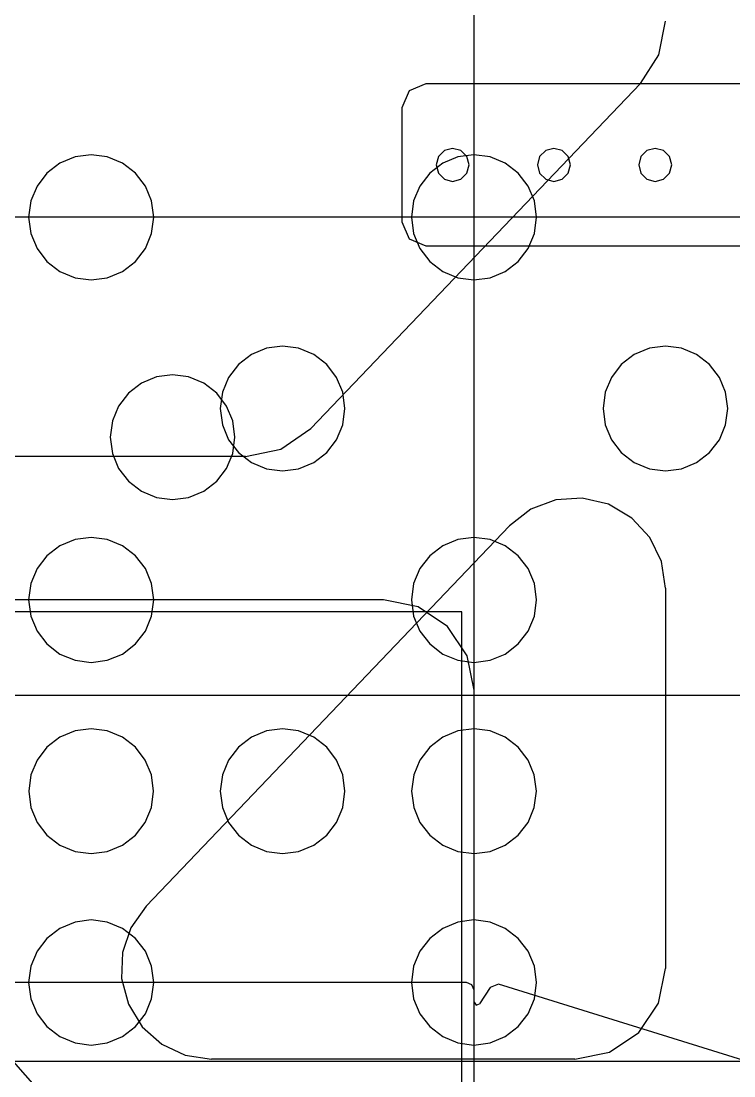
# Model space of a CAD drawing. Extents: x -257 to 298, y -311 to 343.
# Drawn here: x 11.07 to 36.29, y 34.93 to 72.28 of the extents above; entities that cross this region are included whole.
import ezdxf

# ---------------------------------------------------------------- set-up
doc = ezdxf.new("R2010")
doc.units = 0

msp = doc.modelspace()

# ---------------------------------------------------------------- linework, layer by layer
for p, q in [((50.9865, 65.3291), (-44.2132, 65.3291)), ((50.9865, 65.3291), (-44.2132, 65.3291)), ((19.753138, 60.689946), (19.216, 60.468084)), ((19.753138, 60.689946), (19.216, 60.468084)), ((20.32, 60.7639), (19.753138, 60.689946)), ((20.32, 60.7639), (19.753138, 60.689946)), ((20.886862, 60.689946), (20.32, 60.7639)), ((20.886862, 60.689946), (20.32, 60.7639)), ((21.424, 60.468084), (20.886862, 60.689946)), ((21.424, 60.468084), (20.886862, 60.689946)), ((33.299738, 60.689946), (32.7626, 60.468084)), ((33.299738, 60.689946), (32.7626, 60.468084)), ((33.8666, 60.7639), (33.299738, 60.689946)), ((33.8666, 60.7639), (33.299738, 60.689946)), ((34.433462, 60.689946), (33.8666, 60.7639)), ((34.433462, 60.689946), (33.8666, 60.7639)), ((34.9706, 60.468084), (34.433462, 60.689946)), ((34.9706, 60.468084), (34.433462, 60.689946)), ((19.216, 60.468084), (18.755293, 60.11384)), ((19.216, 60.468084), (18.755293, 60.11384)), ((21.884707, 60.11384), (21.424, 60.468084)), ((21.884707, 60.11384), (21.424, 60.468084)), ((32.7626, 60.468084), (32.301893, 60.11384)), ((32.7626, 60.468084), (32.301893, 60.11384)), ((35.431307, 60.11384), (34.9706, 60.468084)), ((35.431307, 60.11384), (34.9706, 60.468084)), ((18.755293, 60.11384), (18.407816, 59.6599)), ((18.755293, 60.11384), (18.407816, 59.6599)), ((22.232184, 59.6599), (21.884707, 60.11384)), ((22.232184, 59.6599), (21.884707, 60.11384)), ((32.301893, 60.11384), (31.954416, 59.6599)), ((32.301893, 60.11384), (31.954416, 59.6599)), ((35.778784, 59.6599), (35.431307, 60.11384)), ((35.778784, 59.6599), (35.431307, 60.11384)), ((18.407816, 59.6599), (18.188431, 59.132006)), ((18.407816, 59.6599), (18.188431, 59.132006)), ((22.451569, 59.132006), (22.232184, 59.6599)), ((22.451569, 59.132006), (22.232184, 59.6599)), ((31.954416, 59.6599), (31.735031, 59.132006)), ((31.954416, 59.6599), (31.735031, 59.132006)), ((35.998169, 59.132006), (35.778784, 59.6599)), ((35.998169, 59.132006), (35.778784, 59.6599)), ((18.188431, 59.132006), (18.112, 58.5559)), ((18.188431, 59.132006), (18.112, 58.5559)), ((22.528, 58.5559), (22.451569, 59.132006)), ((22.528, 58.5559), (22.451569, 59.132006)), ((31.735031, 59.132006), (31.6586, 58.5559)), ((31.735031, 59.132006), (31.6586, 58.5559)), ((36.0746, 58.5559), (35.998169, 59.132006)), ((36.0746, 58.5559), (35.998169, 59.132006)), ((18.112, 58.5559), (18.188431, 57.979794)), ((18.112, 58.5559), (18.188431, 57.979794)), ((22.451569, 57.979794), (22.528, 58.5559)), ((22.451569, 57.979794), (22.528, 58.5559)), ((22.528, 58.5559), (22.528, 58.5559)), ((22.528, 58.5559), (22.528, 58.5559)), ((31.6586, 58.5559), (31.735031, 57.979794)), ((31.6586, 58.5559), (31.735031, 57.979794)), ((35.998169, 57.979794), (36.0746, 58.5559)), ((35.998169, 57.979794), (36.0746, 58.5559)), ((36.0746, 58.5559), (36.0746, 58.5559)), ((36.0746, 58.5559), (36.0746, 58.5559)), ((18.188431, 57.979794), (18.407816, 57.4519)), ((18.188431, 57.979794), (18.407816, 57.4519)), ((22.232184, 57.4519), (22.451569, 57.979794)), ((22.232184, 57.4519), (22.451569, 57.979794)), ((31.735031, 57.979794), (31.954416, 57.4519)), ((31.735031, 57.979794), (31.954416, 57.4519)), ((35.778784, 57.4519), (35.998169, 57.979794)), ((35.778784, 57.4519), (35.998169, 57.979794)), ((18.407816, 57.4519), (18.755293, 56.99796)), ((18.407816, 57.4519), (18.755293, 56.99796)), ((21.884707, 56.99796), (22.232184, 57.4519)), ((21.884707, 56.99796), (22.232184, 57.4519)), ((31.954416, 57.4519), (32.301893, 56.99796)), ((31.954416, 57.4519), (32.301893, 56.99796)), ((35.431307, 56.99796), (35.778784, 57.4519)), ((35.431307, 56.99796), (35.778784, 57.4519)), ((18.755293, 56.99796), (19.216, 56.643716)), ((18.755293, 56.99796), (19.216, 56.643716)), ((21.424, 56.643716), (21.884707, 56.99796)), ((21.424, 56.643716), (21.884707, 56.99796)), ((32.301893, 56.99796), (32.7626, 56.643716)), ((32.301893, 56.99796), (32.7626, 56.643716)), ((34.9706, 56.643716), (35.431307, 56.99796)), ((34.9706, 56.643716), (35.431307, 56.99796)), ((19.216, 56.643716), (19.753138, 56.421854)), ((19.216, 56.643716), (19.753138, 56.421854)), ((19.753138, 56.421854), (20.32, 56.3479)), ((19.753138, 56.421854), (20.32, 56.3479)), ((20.32, 56.3479), (20.886862, 56.421854)), ((20.32, 56.3479), (20.886862, 56.421854)), ((20.886862, 56.421854), (21.424, 56.643716)), ((20.886862, 56.421854), (21.424, 56.643716)), ((32.7626, 56.643716), (33.299738, 56.421854)), ((32.7626, 56.643716), (33.299738, 56.421854)), ((33.299738, 56.421854), (33.8666, 56.3479)), ((33.299738, 56.421854), (33.8666, 56.3479)), ((33.8666, 56.3479), (34.433462, 56.421854)), ((33.8666, 56.3479), (34.433462, 56.421854)), ((34.433462, 56.421854), (34.9706, 56.643716)), ((34.433462, 56.421854), (34.9706, 56.643716)), ((26.6666, 51.3563), (-5.33332, 51.3563)), ((26.6666, 51.3563), (-5.33332, 51.3563)), ((26.6666, -1.978), (26.6666, 51.3563)), ((26.6666, -1.978), (26.6666, 51.3563)), ((12.979838, 47.143246), (12.4427, 46.921384)), ((12.979838, 47.143246), (12.4427, 46.921384)), ((13.5467, 47.2172), (12.979838, 47.143246)), ((13.5467, 47.2172), (12.979838, 47.143246)), ((14.113562, 47.143246), (13.5467, 47.2172)), ((14.113562, 47.143246), (13.5467, 47.2172)), ((14.6507, 46.921384), (14.113562, 47.143246)), ((14.6507, 46.921384), (14.113562, 47.143246)), ((26.526438, 47.143246), (25.9893, 46.921384)), ((26.526438, 47.143246), (25.9893, 46.921384)), ((27.0933, 47.2172), (26.526438, 47.143246)), ((27.0933, 47.2172), (26.526438, 47.143246)), ((27.660162, 47.143246), (27.0933, 47.2172)), ((27.660162, 47.143246), (27.0933, 47.2172)), ((28.1973, 46.921384), (27.660162, 47.143246)), ((28.1973, 46.921384), (27.660162, 47.143246)), ((12.4427, 46.921384), (11.981993, 46.56714)), ((12.4427, 46.921384), (11.981993, 46.56714)), ((15.111407, 46.56714), (14.6507, 46.921384)), ((15.111407, 46.56714), (14.6507, 46.921384)), ((25.9893, 46.921384), (25.528593, 46.56714)), ((25.9893, 46.921384), (25.528593, 46.56714)), ((28.658007, 46.56714), (28.1973, 46.921384)), ((28.658007, 46.56714), (28.1973, 46.921384)), ((11.981993, 46.56714), (11.634516, 46.1132)), ((11.981993, 46.56714), (11.634516, 46.1132)), ((15.458884, 46.1132), (15.111407, 46.56714)), ((15.458884, 46.1132), (15.111407, 46.56714)), ((25.528593, 46.56714), (25.181116, 46.1132)), ((25.528593, 46.56714), (25.181116, 46.1132)), ((29.005484, 46.1132), (28.658007, 46.56714)), ((29.005484, 46.1132), (28.658007, 46.56714)), ((11.634516, 46.1132), (11.415131, 45.585306)), ((11.634516, 46.1132), (11.415131, 45.585306)), ((15.678269, 45.585306), (15.458884, 46.1132)), ((15.678269, 45.585306), (15.458884, 46.1132)), ((25.181116, 46.1132), (24.961731, 45.585306)), ((25.181116, 46.1132), (24.961731, 45.585306)), ((29.224869, 45.585306), (29.005484, 46.1132)), ((29.224869, 45.585306), (29.005484, 46.1132)), ((11.415131, 45.585306), (11.3387, 45.0092)), ((11.415131, 45.585306), (11.3387, 45.0092)), ((15.7547, 45.0092), (15.678269, 45.585306)), ((15.7547, 45.0092), (15.678269, 45.585306)), ((24.961731, 45.585306), (24.8853, 45.0092)), ((24.961731, 45.585306), (24.8853, 45.0092)), ((29.3013, 45.0092), (29.224869, 45.585306)), ((29.3013, 45.0092), (29.224869, 45.585306)), ((11.3387, 45.0092), (11.415131, 44.433094)), ((11.3387, 45.0092), (11.415131, 44.433094)), ((15.678269, 44.433094), (15.7547, 45.0092)), ((15.678269, 44.433094), (15.7547, 45.0092)), ((15.7547, 45.0092), (15.7547, 45.0092)), ((15.7547, 45.0092), (15.7547, 45.0092)), ((24.8853, 45.0092), (24.961731, 44.433094)), ((24.8853, 45.0092), (24.961731, 44.433094)), ((29.224869, 44.433094), (29.3013, 45.0092)), ((29.224869, 44.433094), (29.3013, 45.0092)), ((29.3013, 45.0092), (29.3013, 45.0092)), ((29.3013, 45.0092), (29.3013, 45.0092)), ((11.415131, 44.433094), (11.634516, 43.9052)), ((11.415131, 44.433094), (11.634516, 43.9052)), ((15.458884, 43.9052), (15.678269, 44.433094)), ((15.458884, 43.9052), (15.678269, 44.433094)), ((24.961731, 44.433094), (25.181116, 43.9052)), ((24.961731, 44.433094), (25.181116, 43.9052)), ((29.005484, 43.9052), (29.224869, 44.433094)), ((29.005484, 43.9052), (29.224869, 44.433094)), ((11.634516, 43.9052), (11.981993, 43.45126)), ((11.634516, 43.9052), (11.981993, 43.45126)), ((15.111407, 43.45126), (15.458884, 43.9052)), ((15.111407, 43.45126), (15.458884, 43.9052)), ((25.181116, 43.9052), (25.528593, 43.45126)), ((25.181116, 43.9052), (25.528593, 43.45126)), ((28.658007, 43.45126), (29.005484, 43.9052)), ((28.658007, 43.45126), (29.005484, 43.9052)), ((11.981993, 43.45126), (12.4427, 43.097016)), ((11.981993, 43.45126), (12.4427, 43.097016)), ((14.6507, 43.097016), (15.111407, 43.45126)), ((14.6507, 43.097016), (15.111407, 43.45126)), ((25.528593, 43.45126), (25.9893, 43.097016)), ((25.528593, 43.45126), (25.9893, 43.097016)), ((28.1973, 43.097016), (28.658007, 43.45126)), ((28.1973, 43.097016), (28.658007, 43.45126)), ((12.4427, 43.097016), (12.979838, 42.875154)), ((12.4427, 43.097016), (12.979838, 42.875154)), ((14.113562, 42.875154), (14.6507, 43.097016)), ((14.113562, 42.875154), (14.6507, 43.097016)), ((25.9893, 43.097016), (26.526438, 42.875154)), ((25.9893, 43.097016), (26.526438, 42.875154)), ((27.660162, 42.875154), (28.1973, 43.097016)), ((27.660162, 42.875154), (28.1973, 43.097016)), ((12.979838, 42.875154), (13.5467, 42.8012)), ((12.979838, 42.875154), (13.5467, 42.8012)), ((13.5467, 42.8012), (14.113562, 42.875154)), ((13.5467, 42.8012), (14.113562, 42.875154)), ((26.526438, 42.875154), (27.0933, 42.8012)), ((26.526438, 42.875154), (27.0933, 42.8012)), ((27.0933, 42.8012), (27.660162, 42.875154)), ((27.0933, 42.8012), (27.660162, 42.875154))]:
    msp.add_line(p, q)
at = {"layer": 'Layer 1'}
for p, q in [((27.0933, -68.1111), (27.0933, 119.048)), ((27.0933, -68.1111), (27.0933, 119.048)), ((27.0933, -68.1111), (27.0933, 119.048)), ((27.0933, -68.1111), (27.0933, 119.048)), ((27.0933, -68.1111), (27.0933, 119.048)), ((27.0933, -68.1111), (27.0933, 119.048)), ((27.0933, -68.1111), (27.0933, 119.048)), ((27.0933, -68.1111), (27.0933, 119.048)), ((27.0933, -68.1111), (27.0933, 119.048)), ((27.0933, -68.1111), (27.0933, 119.048)), ((33.636965, 71.085226), (33.8666, 72.2756)), ((33.636965, 71.085226), (33.8666, 72.2756)), ((33.636965, 71.085226), (33.8666, 72.2756)), ((33.636965, 71.085226), (33.8666, 72.2756)), ((33.636965, 71.085226), (33.8666, 72.2756)), ((33.636965, 71.085226), (33.8666, 72.2756)), ((33.636965, 71.085226), (33.8666, 72.2756)), ((32.981, 70.0657), (33.636965, 71.085226)), ((32.981, 70.0657), (33.636965, 71.085226)), ((32.981, 70.0657), (33.636965, 71.085226)), ((32.981, 70.0657), (33.636965, 71.085226)), ((32.981, 70.0657), (33.636965, 71.085226)), ((32.981, 70.0657), (33.636965, 71.085226)), ((32.981, 70.0657), (33.636965, 71.085226)), ((21.3163, 57.8502), (32.981, 70.0657)), ((21.3163, 57.8502), (32.981, 70.0657)), ((21.3163, 57.8502), (32.981, 70.0657)), ((21.3163, 57.8502), (32.981, 70.0657)), ((21.3163, 57.8502), (32.981, 70.0657)), ((21.3163, 57.8502), (32.981, 70.0657)), ((21.3163, 57.8502), (32.981, 70.0657)), ((25.3919, 70.0512), (24.793216, 69.803216)), ((84.6302, 70.0512), (25.3919, 70.0512)), ((24.793216, 69.803216), (24.545234, 69.204531)), ((24.5452, 69.2044), (24.5452, 65.1632)), ((26.0452, 67.689732), (25.831368, 67.4759)), ((26.3373, 67.768), (26.0452, 67.689732)), ((26.6294, 67.689732), (26.3373, 67.768)), ((26.843232, 67.4759), (26.6294, 67.689732)), ((29.6294, 67.689732), (29.415568, 67.4759)), ((29.9215, 67.768), (29.6294, 67.689732)), ((30.2136, 67.689732), (29.9215, 67.768)), ((30.427432, 67.4759), (30.2136, 67.689732)), ((33.2137, 67.689732), (32.999868, 67.4759)), ((33.5058, 67.768), (33.2137, 67.689732)), ((33.7979, 67.689732), (33.5058, 67.768)), ((34.011732, 67.4759), (33.7979, 67.689732)), ((12.440005, 67.246), (11.978186, 66.890901)), ((12.440005, 67.246), (11.978186, 66.890901)), ((12.440005, 67.246), (11.978186, 66.890901)), ((12.97844, 67.468398), (12.440005, 67.246)), ((12.97844, 67.468398), (12.440005, 67.246)), ((12.97844, 67.468398), (12.440005, 67.246)), ((13.54667, 67.54253), (12.97844, 67.468398)), ((13.54667, 67.54253), (12.97844, 67.468398)), ((13.54667, 67.54253), (12.97844, 67.468398)), ((14.1149, 67.468398), (13.54667, 67.54253)), ((14.1149, 67.468398), (13.54667, 67.54253)), ((14.1149, 67.468398), (13.54667, 67.54253)), ((14.653335, 67.246), (14.1149, 67.468398)), ((14.653335, 67.246), (14.1149, 67.468398)), ((14.653335, 67.246), (14.1149, 67.468398)), ((15.115154, 66.890901), (14.653335, 67.246)), ((15.115154, 66.890901), (14.653335, 67.246)), ((15.115154, 66.890901), (14.653335, 67.246)), ((25.986605, 67.246), (25.524786, 66.890901)), ((25.986605, 67.246), (25.524786, 66.890901)), ((25.986605, 67.246), (25.524786, 66.890901)), ((25.831368, 67.4759), (25.7531, 67.1838)), ((26.52504, 67.468398), (25.986605, 67.246)), ((26.52504, 67.468398), (25.986605, 67.246)), ((26.52504, 67.468398), (25.986605, 67.246)), ((27.09327, 67.54253), (26.52504, 67.468398)), ((27.09327, 67.54253), (26.52504, 67.468398)), ((27.09327, 67.54253), (26.52504, 67.468398)), ((26.9215, 67.1838), (26.843232, 67.4759)), ((27.6615, 67.468398), (27.09327, 67.54253)), ((27.6615, 67.468398), (27.09327, 67.54253)), ((27.6615, 67.468398), (27.09327, 67.54253)), ((28.199935, 67.246), (27.6615, 67.468398)), ((28.199935, 67.246), (27.6615, 67.468398)), ((28.199935, 67.246), (27.6615, 67.468398)), ((28.661754, 66.890901), (28.199935, 67.246)), ((28.661754, 66.890901), (28.199935, 67.246)), ((28.661754, 66.890901), (28.199935, 67.246)), ((29.415568, 67.4759), (29.3373, 67.1838)), ((30.5057, 67.1838), (30.427432, 67.4759)), ((32.999868, 67.4759), (32.9216, 67.1838)), ((34.09, 67.1838), (34.011732, 67.4759)), ((11.978186, 66.890901), (11.62987, 66.435865)), ((11.978186, 66.890901), (11.62987, 66.435865)), ((11.978186, 66.890901), (11.62987, 66.435865)), ((15.46347, 66.435865), (15.115154, 66.890901)), ((15.46347, 66.435865), (15.115154, 66.890901)), ((15.46347, 66.435865), (15.115154, 66.890901)), ((25.524786, 66.890901), (25.17647, 66.435865)), ((25.524786, 66.890901), (25.17647, 66.435865)), ((25.524786, 66.890901), (25.17647, 66.435865)), ((25.7531, 67.1838), (25.831368, 66.8917)), ((25.7531, 67.1838), (25.7531, 67.1838)), ((25.831368, 66.8917), (26.0452, 66.677868)), ((26.6294, 66.677868), (26.843232, 66.8917)), ((26.843232, 66.8917), (26.9215, 67.1838)), ((29.01007, 66.435865), (28.661754, 66.890901)), ((29.01007, 66.435865), (28.661754, 66.890901)), ((29.01007, 66.435865), (28.661754, 66.890901)), ((29.3373, 67.1838), (29.415568, 66.8917)), ((29.3373, 67.1838), (29.3373, 67.1838)), ((29.415568, 66.8917), (29.6294, 66.677868)), ((30.2136, 66.677868), (30.427432, 66.8917)), ((30.427432, 66.8917), (30.5057, 67.1838)), ((32.9216, 67.1838), (32.999868, 66.8917)), ((32.9216, 67.1838), (32.9216, 67.1838)), ((32.999868, 66.8917), (33.2137, 66.677868)), ((33.7979, 66.677868), (34.011732, 66.8917)), ((34.011732, 66.8917), (34.09, 67.1838)), ((26.0452, 66.677868), (26.3373, 66.5996)), ((26.3373, 66.5996), (26.6294, 66.677868)), ((29.6294, 66.677868), (29.9215, 66.5996)), ((29.9215, 66.5996), (30.2136, 66.677868)), ((33.2137, 66.677868), (33.5058, 66.5996)), ((33.5058, 66.5996), (33.7979, 66.677868)), ((11.62987, 66.435865), (11.409955, 65.906697)), ((11.62987, 66.435865), (11.409955, 65.906697)), ((11.62987, 66.435865), (11.409955, 65.906697)), ((15.683385, 65.906697), (15.46347, 66.435865)), ((15.683385, 65.906697), (15.46347, 66.435865)), ((15.683385, 65.906697), (15.46347, 66.435865)), ((25.17647, 66.435865), (24.956555, 65.906697)), ((25.17647, 66.435865), (24.956555, 65.906697)), ((25.17647, 66.435865), (24.956555, 65.906697)), ((29.229985, 65.906697), (29.01007, 66.435865)), ((29.229985, 65.906697), (29.01007, 66.435865)), ((29.229985, 65.906697), (29.01007, 66.435865)), ((11.409955, 65.906697), (11.33334, 65.3292)), ((11.409955, 65.906697), (11.33334, 65.3292)), ((11.409955, 65.906697), (11.33334, 65.3292)), ((15.76, 65.3292), (15.683385, 65.906697)), ((15.76, 65.3292), (15.683385, 65.906697)), ((15.76, 65.3292), (15.683385, 65.906697)), ((24.956555, 65.906697), (24.87994, 65.3292)), ((24.956555, 65.906697), (24.87994, 65.3292)), ((24.956555, 65.906697), (24.87994, 65.3292)), ((29.3066, 65.3292), (29.229985, 65.906697)), ((29.3066, 65.3292), (29.229985, 65.906697)), ((29.3066, 65.3292), (29.229985, 65.906697)), ((11.33334, 65.3292), (11.409955, 64.751703)), ((11.33334, 65.3292), (11.409955, 64.751703)), ((11.33334, 65.3292), (11.409955, 64.751703)), ((15.683385, 64.751703), (15.76, 65.3292)), ((15.683385, 64.751703), (15.76, 65.3292)), ((15.683385, 64.751703), (15.76, 65.3292)), ((15.76, 65.3292), (15.76, 65.3292)), ((15.76, 65.3292), (15.76, 65.3292)), ((15.76, 65.3292), (15.76, 65.3292)), ((24.5452, 65.1631), (24.793183, 64.564417)), ((24.87994, 65.3292), (24.956555, 64.751703)), ((24.87994, 65.3292), (24.956555, 64.751703)), ((24.87994, 65.3292), (24.956555, 64.751703)), ((29.229985, 64.751703), (29.3066, 65.3292)), ((29.229985, 64.751703), (29.3066, 65.3292)), ((29.229985, 64.751703), (29.3066, 65.3292)), ((29.3066, 65.3292), (29.3066, 65.3292)), ((29.3066, 65.3292), (29.3066, 65.3292)), ((29.3066, 65.3292), (29.3066, 65.3292)), ((11.409955, 64.751703), (11.62987, 64.222535)), ((11.409955, 64.751703), (11.62987, 64.222535)), ((11.409955, 64.751703), (11.62987, 64.222535)), ((15.46347, 64.222535), (15.683385, 64.751703)), ((15.46347, 64.222535), (15.683385, 64.751703)), ((15.46347, 64.222535), (15.683385, 64.751703)), ((24.956555, 64.751703), (25.17647, 64.222535)), ((24.956555, 64.751703), (25.17647, 64.222535)), ((24.956555, 64.751703), (25.17647, 64.222535)), ((29.01007, 64.222535), (29.229985, 64.751703)), ((29.01007, 64.222535), (29.229985, 64.751703)), ((29.01007, 64.222535), (29.229985, 64.751703)), ((24.793183, 64.564417), (25.391866, 64.316434)), ((25.3919, 64.3164), (39.4691, 64.3164)), ((11.62987, 64.222535), (11.978186, 63.767499)), ((11.62987, 64.222535), (11.978186, 63.767499)), ((11.62987, 64.222535), (11.978186, 63.767499)), ((15.115154, 63.767499), (15.46347, 64.222535)), ((15.115154, 63.767499), (15.46347, 64.222535)), ((15.115154, 63.767499), (15.46347, 64.222535)), ((25.17647, 64.222535), (25.524786, 63.767499)), ((25.17647, 64.222535), (25.524786, 63.767499)), ((25.17647, 64.222535), (25.524786, 63.767499)), ((28.661754, 63.767499), (29.01007, 64.222535)), ((28.661754, 63.767499), (29.01007, 64.222535)), ((28.661754, 63.767499), (29.01007, 64.222535)), ((11.978186, 63.767499), (12.440005, 63.4124)), ((11.978186, 63.767499), (12.440005, 63.4124)), ((11.978186, 63.767499), (12.440005, 63.4124)), ((14.653335, 63.4124), (15.115154, 63.767499)), ((14.653335, 63.4124), (15.115154, 63.767499)), ((14.653335, 63.4124), (15.115154, 63.767499)), ((25.524786, 63.767499), (25.986605, 63.4124)), ((25.524786, 63.767499), (25.986605, 63.4124)), ((25.524786, 63.767499), (25.986605, 63.4124)), ((28.199935, 63.4124), (28.661754, 63.767499)), ((28.199935, 63.4124), (28.661754, 63.767499)), ((28.199935, 63.4124), (28.661754, 63.767499)), ((12.440005, 63.4124), (12.97844, 63.190002)), ((12.440005, 63.4124), (12.97844, 63.190002)), ((12.440005, 63.4124), (12.97844, 63.190002)), ((12.97844, 63.190002), (13.54667, 63.11587)), ((12.97844, 63.190002), (13.54667, 63.11587)), ((12.97844, 63.190002), (13.54667, 63.11587)), ((13.54667, 63.11587), (14.1149, 63.190002)), ((13.54667, 63.11587), (14.1149, 63.190002)), ((13.54667, 63.11587), (14.1149, 63.190002)), ((14.1149, 63.190002), (14.653335, 63.4124)), ((14.1149, 63.190002), (14.653335, 63.4124)), ((14.1149, 63.190002), (14.653335, 63.4124)), ((25.986605, 63.4124), (26.52504, 63.190002)), ((25.986605, 63.4124), (26.52504, 63.190002)), ((25.986605, 63.4124), (26.52504, 63.190002)), ((26.52504, 63.190002), (27.09327, 63.11587)), ((26.52504, 63.190002), (27.09327, 63.11587)), ((26.52504, 63.190002), (27.09327, 63.11587)), ((27.09327, 63.11587), (27.6615, 63.190002)), ((27.09327, 63.11587), (27.6615, 63.190002)), ((27.09327, 63.11587), (27.6615, 63.190002)), ((27.6615, 63.190002), (28.199935, 63.4124)), ((27.6615, 63.190002), (28.199935, 63.4124)), ((27.6615, 63.190002), (28.199935, 63.4124)), ((15.3227, 59.454784), (14.861993, 59.10054)), ((15.859838, 59.676646), (15.3227, 59.454784)), ((16.4267, 59.7506), (15.859838, 59.676646)), ((16.993562, 59.676646), (16.4267, 59.7506)), ((17.5307, 59.454784), (16.993562, 59.676646)), ((17.991407, 59.10054), (17.5307, 59.454784)), ((14.861993, 59.10054), (14.514516, 58.6466)), ((18.338884, 58.6466), (17.991407, 59.10054)), ((14.514516, 58.6466), (14.295131, 58.118706)), ((18.558269, 58.118706), (18.338884, 58.6466)), ((14.295131, 58.118706), (14.2187, 57.5426)), ((18.6347, 57.5426), (18.558269, 58.118706)), ((14.2187, 57.5426), (14.295131, 56.966494)), ((18.558269, 56.966494), (18.6347, 57.5426)), ((18.6347, 57.5426), (18.6347, 57.5426)), ((20.26061, 57.117809), (21.31634, 57.849963)), ((20.26061, 57.117809), (21.31634, 57.849963)), ((20.26061, 57.117809), (21.31634, 57.849963)), ((20.26061, 57.117809), (21.31634, 57.849963)), ((20.26061, 57.117809), (21.31634, 57.849963)), ((20.26061, 57.117809), (21.31634, 57.849963)), ((20.26061, 57.117809), (21.31634, 57.849963)), ((19.002, 56.8596), (-19.002, 56.8596)), ((19.002, 56.8596), (-19.002, 56.8596)), ((19.002, 56.8596), (-19.002, 56.8596)), ((19.002, 56.8596), (-19.002, 56.8596)), ((19.002, 56.8596), (-19.002, 56.8596)), ((19.002, 56.8596), (-19.002, 56.8596)), ((19.002, 56.8596), (-19.002, 56.8596)), ((14.295131, 56.966494), (14.514516, 56.4386)), ((18.338884, 56.4386), (18.558269, 56.966494)), ((19.002, 56.8599), (20.26061, 57.117809)), ((19.002, 56.8599), (20.26061, 57.117809)), ((19.002, 56.8599), (20.26061, 57.117809)), ((19.002, 56.8599), (20.26061, 57.117809)), ((19.002, 56.8599), (20.26061, 57.117809)), ((19.002, 56.8599), (20.26061, 57.117809)), ((19.002, 56.8599), (20.26061, 57.117809)), ((14.514516, 56.4386), (14.861993, 55.98466)), ((17.991407, 55.98466), (18.338884, 56.4386)), ((14.861993, 55.98466), (15.3227, 55.630416)), ((17.5307, 55.630416), (17.991407, 55.98466)), ((15.3227, 55.630416), (15.859838, 55.408554)), ((15.859838, 55.408554), (16.4267, 55.3346)), ((16.4267, 55.3346), (16.993562, 55.408554)), ((16.993562, 55.408554), (17.5307, 55.630416)), ((29.988099, 55.323942), (29.11018, 54.992869)), ((29.988099, 55.323942), (29.11018, 54.992869)), ((29.988099, 55.323942), (29.11018, 54.992869)), ((29.988099, 55.323942), (29.11018, 54.992869)), ((29.988099, 55.323942), (29.11018, 54.992869)), ((29.988099, 55.323942), (29.11018, 54.992869)), ((29.988099, 55.323942), (29.11018, 54.992869)), ((30.924284, 55.386465), (29.988099, 55.323942)), ((30.924284, 55.386465), (29.988099, 55.323942)), ((30.924284, 55.386465), (29.988099, 55.323942)), ((30.924284, 55.386465), (29.988099, 55.323942)), ((30.924284, 55.386465), (29.988099, 55.323942)), ((30.924284, 55.386465), (29.988099, 55.323942)), ((30.924284, 55.386465), (29.988099, 55.323942)), ((31.857002, 55.167045), (30.924284, 55.386465)), ((31.857002, 55.167045), (30.924284, 55.386465)), ((31.857002, 55.167045), (30.924284, 55.386465)), ((31.857002, 55.167045), (30.924284, 55.386465)), ((31.857002, 55.167045), (30.924284, 55.386465)), ((31.857002, 55.167045), (30.924284, 55.386465)), ((31.857002, 55.167045), (30.924284, 55.386465)), ((29.11018, 54.992869), (28.35226, 54.40664)), ((29.11018, 54.992869), (28.35226, 54.40664)), ((29.11018, 54.992869), (28.35226, 54.40664)), ((29.11018, 54.992869), (28.35226, 54.40664)), ((29.11018, 54.992869), (28.35226, 54.40664)), ((29.11018, 54.992869), (28.35226, 54.40664)), ((29.11018, 54.992869), (28.35226, 54.40664)), ((32.683106, 54.681596), (31.857002, 55.167045)), ((32.683106, 54.681596), (31.857002, 55.167045)), ((32.683106, 54.681596), (31.857002, 55.167045)), ((32.683106, 54.681596), (31.857002, 55.167045)), ((32.683106, 54.681596), (31.857002, 55.167045)), ((32.683106, 54.681596), (31.857002, 55.167045)), ((32.683106, 54.681596), (31.857002, 55.167045)), ((33.317005, 53.989842), (32.683106, 54.681596)), ((33.317005, 53.989842), (32.683106, 54.681596)), ((33.317005, 53.989842), (32.683106, 54.681596)), ((33.317005, 53.989842), (32.683106, 54.681596)), ((33.317005, 53.989842), (32.683106, 54.681596)), ((33.317005, 53.989842), (32.683106, 54.681596)), ((33.317005, 53.989842), (32.683106, 54.681596)), ((15.4899, 40.9367), (28.3523, 54.4072)), ((15.4899, 40.9367), (28.3523, 54.4072)), ((15.4899, 40.9367), (28.3523, 54.4072)), ((15.4899, 40.9367), (28.3523, 54.4072)), ((15.4899, 40.9367), (28.3523, 54.4072)), ((15.4899, 40.9367), (28.3523, 54.4072)), ((15.4899, 40.9367), (28.3523, 54.4072)), ((12.97844, 53.921798), (12.440005, 53.6994)), ((12.97844, 53.921798), (12.440005, 53.6994)), ((12.97844, 53.921798), (12.440005, 53.6994)), ((13.54667, 53.99593), (12.97844, 53.921798)), ((13.54667, 53.99593), (12.97844, 53.921798)), ((13.54667, 53.99593), (12.97844, 53.921798)), ((14.1149, 53.921798), (13.54667, 53.99593)), ((14.1149, 53.921798), (13.54667, 53.99593)), ((14.1149, 53.921798), (13.54667, 53.99593)), ((14.653335, 53.6994), (14.1149, 53.921798)), ((14.653335, 53.6994), (14.1149, 53.921798)), ((14.653335, 53.6994), (14.1149, 53.921798)), ((26.52504, 53.921798), (25.986605, 53.6994)), ((26.52504, 53.921798), (25.986605, 53.6994)), ((26.52504, 53.921798), (25.986605, 53.6994)), ((27.09327, 53.99593), (26.52504, 53.921798)), ((27.09327, 53.99593), (26.52504, 53.921798)), ((27.09327, 53.99593), (26.52504, 53.921798)), ((27.6615, 53.921798), (27.09327, 53.99593)), ((27.6615, 53.921798), (27.09327, 53.99593)), ((27.6615, 53.921798), (27.09327, 53.99593)), ((28.199935, 53.6994), (27.6615, 53.921798)), ((28.199935, 53.6994), (27.6615, 53.921798)), ((28.199935, 53.6994), (27.6615, 53.921798)), ((33.723302, 53.144104), (33.317005, 53.989842)), ((33.723302, 53.144104), (33.317005, 53.989842)), ((33.723302, 53.144104), (33.317005, 53.989842)), ((33.723302, 53.144104), (33.317005, 53.989842)), ((33.723302, 53.144104), (33.317005, 53.989842)), ((33.723302, 53.144104), (33.317005, 53.989842)), ((33.723302, 53.144104), (33.317005, 53.989842)), ((12.440005, 53.6994), (11.978186, 53.344301)), ((12.440005, 53.6994), (11.978186, 53.344301)), ((12.440005, 53.6994), (11.978186, 53.344301)), ((15.115154, 53.344301), (14.653335, 53.6994)), ((15.115154, 53.344301), (14.653335, 53.6994)), ((15.115154, 53.344301), (14.653335, 53.6994)), ((25.986605, 53.6994), (25.524786, 53.344301)), ((25.986605, 53.6994), (25.524786, 53.344301)), ((25.986605, 53.6994), (25.524786, 53.344301)), ((28.661754, 53.344301), (28.199935, 53.6994)), ((28.661754, 53.344301), (28.199935, 53.6994)), ((28.661754, 53.344301), (28.199935, 53.6994)), ((11.978186, 53.344301), (11.62987, 52.889265)), ((11.978186, 53.344301), (11.62987, 52.889265)), ((11.978186, 53.344301), (11.62987, 52.889265)), ((15.46347, 52.889265), (15.115154, 53.344301)), ((15.46347, 52.889265), (15.115154, 53.344301)), ((15.46347, 52.889265), (15.115154, 53.344301)), ((25.524786, 53.344301), (25.17647, 52.889265)), ((25.524786, 53.344301), (25.17647, 52.889265)), ((25.524786, 53.344301), (25.17647, 52.889265)), ((29.01007, 52.889265), (28.661754, 53.344301)), ((29.01007, 52.889265), (28.661754, 53.344301)), ((29.01007, 52.889265), (28.661754, 53.344301)), ((33.8666, 52.1967), (33.723302, 53.144104)), ((33.8666, 52.1967), (33.723302, 53.144104)), ((33.8666, 52.1967), (33.723302, 53.144104)), ((33.8666, 52.1967), (33.723302, 53.144104)), ((33.8666, 52.1967), (33.723302, 53.144104)), ((33.8666, 52.1967), (33.723302, 53.144104)), ((33.8666, 52.1967), (33.723302, 53.144104)), ((11.62987, 52.889265), (11.409955, 52.360097)), ((11.62987, 52.889265), (11.409955, 52.360097)), ((11.62987, 52.889265), (11.409955, 52.360097)), ((15.683385, 52.360097), (15.46347, 52.889265)), ((15.683385, 52.360097), (15.46347, 52.889265)), ((15.683385, 52.360097), (15.46347, 52.889265)), ((25.17647, 52.889265), (24.956555, 52.360097)), ((25.17647, 52.889265), (24.956555, 52.360097)), ((25.17647, 52.889265), (24.956555, 52.360097)), ((29.229985, 52.360097), (29.01007, 52.889265)), ((29.229985, 52.360097), (29.01007, 52.889265)), ((29.229985, 52.360097), (29.01007, 52.889265)), ((11.409955, 52.360097), (11.33334, 51.7826)), ((11.409955, 52.360097), (11.33334, 51.7826)), ((11.409955, 52.360097), (11.33334, 51.7826)), ((15.76, 51.7826), (15.683385, 52.360097)), ((15.76, 51.7826), (15.683385, 52.360097)), ((15.76, 51.7826), (15.683385, 52.360097)), ((24.956555, 52.360097), (24.87994, 51.7826)), ((24.956555, 52.360097), (24.87994, 51.7826)), ((24.956555, 52.360097), (24.87994, 51.7826)), ((29.3066, 51.7826), (29.229985, 52.360097)), ((29.3066, 51.7826), (29.229985, 52.360097)), ((29.3066, 51.7826), (29.229985, 52.360097)), ((33.8666, 52.1973), (33.8666, 38.7269)), ((33.8666, 52.1973), (33.8666, 38.7269)), ((33.8666, 52.1973), (33.8666, 38.7269)), ((33.8666, 52.1973), (33.8666, 38.7269)), ((33.8666, 52.1973), (33.8666, 38.7269)), ((33.8666, 52.1973), (33.8666, 38.7269)), ((33.8666, 52.1973), (33.8666, 38.7269)), ((23.8933, 51.7825), (-23.8933, 51.7825)), ((23.8933, 51.7825), (-23.8933, 51.7825)), ((23.8933, 51.7825), (-23.8933, 51.7825)), ((23.8933, 51.7825), (-23.8933, 51.7825)), ((23.8933, 51.7825), (-23.8933, 51.7825)), ((11.33334, 51.7826), (11.409955, 51.205103)), ((11.33334, 51.7826), (11.409955, 51.205103)), ((11.33334, 51.7826), (11.409955, 51.205103)), ((15.683385, 51.205103), (15.76, 51.7826)), ((15.683385, 51.205103), (15.76, 51.7826)), ((15.683385, 51.205103), (15.76, 51.7826)), ((15.76, 51.7826), (15.76, 51.7826)), ((15.76, 51.7826), (15.76, 51.7826)), ((15.76, 51.7826), (15.76, 51.7826)), ((25.117887, 51.539015), (23.8933, 51.7826)), ((25.117887, 51.539015), (23.8933, 51.7826)), ((25.117887, 51.539015), (23.8933, 51.7826)), ((25.117887, 51.539015), (23.8933, 51.7826)), ((25.117887, 51.539015), (23.8933, 51.7826)), ((24.87994, 51.7826), (24.956555, 51.205103)), ((24.87994, 51.7826), (24.956555, 51.205103)), ((24.87994, 51.7826), (24.956555, 51.205103)), ((26.156042, 50.845342), (25.117887, 51.539015)), ((26.156042, 50.845342), (25.117887, 51.539015)), ((26.156042, 50.845342), (25.117887, 51.539015)), ((26.156042, 50.845342), (25.117887, 51.539015)), ((26.156042, 50.845342), (25.117887, 51.539015)), ((29.229985, 51.205103), (29.3066, 51.7826)), ((29.229985, 51.205103), (29.3066, 51.7826)), ((29.229985, 51.205103), (29.3066, 51.7826)), ((29.3066, 51.7826), (29.3066, 51.7826)), ((29.3066, 51.7826), (29.3066, 51.7826)), ((29.3066, 51.7826), (29.3066, 51.7826)), ((11.409955, 51.205103), (11.62987, 50.675935)), ((11.409955, 51.205103), (11.62987, 50.675935)), ((11.409955, 51.205103), (11.62987, 50.675935)), ((15.46347, 50.675935), (15.683385, 51.205103)), ((15.46347, 50.675935), (15.683385, 51.205103)), ((15.46347, 50.675935), (15.683385, 51.205103)), ((24.956555, 51.205103), (25.17647, 50.675935)), ((24.956555, 51.205103), (25.17647, 50.675935)), ((24.956555, 51.205103), (25.17647, 50.675935)), ((29.01007, 50.675935), (29.229985, 51.205103)), ((29.01007, 50.675935), (29.229985, 51.205103)), ((29.01007, 50.675935), (29.229985, 51.205103)), ((26.849715, 49.807187), (26.156042, 50.845342)), ((26.849715, 49.807187), (26.156042, 50.845342)), ((26.849715, 49.807187), (26.156042, 50.845342)), ((26.849715, 49.807187), (26.156042, 50.845342)), ((26.849715, 49.807187), (26.156042, 50.845342)), ((11.62987, 50.675935), (11.978186, 50.220899)), ((11.62987, 50.675935), (11.978186, 50.220899)), ((11.62987, 50.675935), (11.978186, 50.220899)), ((15.115154, 50.220899), (15.46347, 50.675935)), ((15.115154, 50.220899), (15.46347, 50.675935)), ((15.115154, 50.220899), (15.46347, 50.675935)), ((25.17647, 50.675935), (25.524786, 50.220899)), ((25.17647, 50.675935), (25.524786, 50.220899)), ((25.17647, 50.675935), (25.524786, 50.220899)), ((28.661754, 50.220899), (29.01007, 50.675935)), ((28.661754, 50.220899), (29.01007, 50.675935)), ((28.661754, 50.220899), (29.01007, 50.675935)), ((11.978186, 50.220899), (12.440005, 49.8658)), ((11.978186, 50.220899), (12.440005, 49.8658)), ((11.978186, 50.220899), (12.440005, 49.8658)), ((14.653335, 49.8658), (15.115154, 50.220899)), ((14.653335, 49.8658), (15.115154, 50.220899)), ((14.653335, 49.8658), (15.115154, 50.220899)), ((25.524786, 50.220899), (25.986605, 49.8658)), ((25.524786, 50.220899), (25.986605, 49.8658)), ((25.524786, 50.220899), (25.986605, 49.8658)), ((28.199935, 49.8658), (28.661754, 50.220899)), ((28.199935, 49.8658), (28.661754, 50.220899)), ((28.199935, 49.8658), (28.661754, 50.220899)), ((12.440005, 49.8658), (12.97844, 49.643402)), ((12.440005, 49.8658), (12.97844, 49.643402)), ((12.440005, 49.8658), (12.97844, 49.643402)), ((14.1149, 49.643402), (14.653335, 49.8658)), ((14.1149, 49.643402), (14.653335, 49.8658)), ((14.1149, 49.643402), (14.653335, 49.8658)), ((25.986605, 49.8658), (26.52504, 49.643402)), ((25.986605, 49.8658), (26.52504, 49.643402)), ((25.986605, 49.8658), (26.52504, 49.643402)), ((27.0933, 48.5826), (26.849715, 49.807187)), ((27.0933, 48.5826), (26.849715, 49.807187)), ((27.0933, 48.5826), (26.849715, 49.807187)), ((27.0933, 48.5826), (26.849715, 49.807187)), ((27.0933, 48.5826), (26.849715, 49.807187)), ((27.6615, 49.643402), (28.199935, 49.8658)), ((27.6615, 49.643402), (28.199935, 49.8658)), ((27.6615, 49.643402), (28.199935, 49.8658)), ((12.97844, 49.643402), (13.54667, 49.56927)), ((12.97844, 49.643402), (13.54667, 49.56927)), ((12.97844, 49.643402), (13.54667, 49.56927)), ((13.54667, 49.56927), (14.1149, 49.643402)), ((13.54667, 49.56927), (14.1149, 49.643402)), ((13.54667, 49.56927), (14.1149, 49.643402)), ((26.52504, 49.643402), (27.09327, 49.56927)), ((26.52504, 49.643402), (27.09327, 49.56927)), ((26.52504, 49.643402), (27.09327, 49.56927)), ((27.09327, 49.56927), (27.6615, 49.643402)), ((27.09327, 49.56927), (27.6615, 49.643402)), ((27.09327, 49.56927), (27.6615, 49.643402)), ((27.0933, 0.796246), (27.0933, 48.5821)), ((27.0933, 0.796246), (27.0933, 48.5821)), ((27.0933, 0.796246), (27.0933, 48.5821)), ((27.0933, 0.796246), (27.0933, 48.5821)), ((27.0933, 0.796246), (27.0933, 48.5821)), ((50.1334, 48.3958), (-50.1334, 48.3958)), ((50.1334, 48.3958), (-50.1334, 48.3958)), ((50.1334, 48.3958), (-50.1334, 48.3958)), ((50.1334, 48.3958), (-50.1334, 48.3958)), ((50.1334, 48.3958), (-50.1334, 48.3958)), ((19.753138, 47.143246), (19.216, 46.921384)), ((19.753138, 47.143246), (19.216, 46.921384)), ((19.753138, 47.143246), (19.216, 46.921384)), ((19.753138, 47.143246), (19.216, 46.921384)), ((19.753138, 47.143246), (19.216, 46.921384)), ((20.32, 47.2172), (19.753138, 47.143246)), ((20.32, 47.2172), (19.753138, 47.143246)), ((20.32, 47.2172), (19.753138, 47.143246)), ((20.32, 47.2172), (19.753138, 47.143246)), ((20.32, 47.2172), (19.753138, 47.143246)), ((20.886862, 47.143246), (20.32, 47.2172)), ((20.886862, 47.143246), (20.32, 47.2172)), ((20.886862, 47.143246), (20.32, 47.2172)), ((20.886862, 47.143246), (20.32, 47.2172)), ((20.886862, 47.143246), (20.32, 47.2172)), ((21.424, 46.921384), (20.886862, 47.143246)), ((21.424, 46.921384), (20.886862, 47.143246)), ((21.424, 46.921384), (20.886862, 47.143246)), ((21.424, 46.921384), (20.886862, 47.143246)), ((21.424, 46.921384), (20.886862, 47.143246)), ((19.216, 46.921384), (18.755293, 46.56714)), ((19.216, 46.921384), (18.755293, 46.56714)), ((19.216, 46.921384), (18.755293, 46.56714)), ((19.216, 46.921384), (18.755293, 46.56714)), ((19.216, 46.921384), (18.755293, 46.56714)), ((21.884707, 46.56714), (21.424, 46.921384)), ((21.884707, 46.56714), (21.424, 46.921384)), ((21.884707, 46.56714), (21.424, 46.921384)), ((21.884707, 46.56714), (21.424, 46.921384)), ((21.884707, 46.56714), (21.424, 46.921384)), ((18.755293, 46.56714), (18.407816, 46.1132)), ((18.755293, 46.56714), (18.407816, 46.1132)), ((18.755293, 46.56714), (18.407816, 46.1132)), ((18.755293, 46.56714), (18.407816, 46.1132)), ((18.755293, 46.56714), (18.407816, 46.1132)), ((22.232184, 46.1132), (21.884707, 46.56714)), ((22.232184, 46.1132), (21.884707, 46.56714)), ((22.232184, 46.1132), (21.884707, 46.56714)), ((22.232184, 46.1132), (21.884707, 46.56714)), ((22.232184, 46.1132), (21.884707, 46.56714)), ((18.407816, 46.1132), (18.188431, 45.585306)), ((18.407816, 46.1132), (18.188431, 45.585306)), ((18.407816, 46.1132), (18.188431, 45.585306)), ((18.407816, 46.1132), (18.188431, 45.585306)), ((18.407816, 46.1132), (18.188431, 45.585306)), ((22.451569, 45.585306), (22.232184, 46.1132)), ((22.451569, 45.585306), (22.232184, 46.1132)), ((22.451569, 45.585306), (22.232184, 46.1132)), ((22.451569, 45.585306), (22.232184, 46.1132)), ((22.451569, 45.585306), (22.232184, 46.1132)), ((18.188431, 45.585306), (18.112, 45.0092)), ((18.188431, 45.585306), (18.112, 45.0092)), ((18.188431, 45.585306), (18.112, 45.0092)), ((18.188431, 45.585306), (18.112, 45.0092)), ((18.188431, 45.585306), (18.112, 45.0092)), ((22.528, 45.0092), (22.451569, 45.585306)), ((22.528, 45.0092), (22.451569, 45.585306)), ((22.528, 45.0092), (22.451569, 45.585306)), ((22.528, 45.0092), (22.451569, 45.585306)), ((22.528, 45.0092), (22.451569, 45.585306)), ((18.112, 45.0092), (18.188431, 44.433094)), ((18.112, 45.0092), (18.188431, 44.433094)), ((18.112, 45.0092), (18.188431, 44.433094)), ((18.112, 45.0092), (18.188431, 44.433094)), ((18.112, 45.0092), (18.188431, 44.433094)), ((22.451569, 44.433094), (22.528, 45.0092)), ((22.451569, 44.433094), (22.528, 45.0092)), ((22.451569, 44.433094), (22.528, 45.0092)), ((22.451569, 44.433094), (22.528, 45.0092)), ((22.451569, 44.433094), (22.528, 45.0092)), ((22.528, 45.0092), (22.528, 45.0092)), ((22.528, 45.0092), (22.528, 45.0092)), ((22.528, 45.0092), (22.528, 45.0092)), ((22.528, 45.0092), (22.528, 45.0092)), ((22.528, 45.0092), (22.528, 45.0092)), ((18.188431, 44.433094), (18.407816, 43.9052)), ((18.188431, 44.433094), (18.407816, 43.9052)), ((18.188431, 44.433094), (18.407816, 43.9052)), ((18.188431, 44.433094), (18.407816, 43.9052)), ((18.188431, 44.433094), (18.407816, 43.9052)), ((22.232184, 43.9052), (22.451569, 44.433094)), ((22.232184, 43.9052), (22.451569, 44.433094)), ((22.232184, 43.9052), (22.451569, 44.433094)), ((22.232184, 43.9052), (22.451569, 44.433094)), ((22.232184, 43.9052), (22.451569, 44.433094)), ((18.407816, 43.9052), (18.755293, 43.45126)), ((18.407816, 43.9052), (18.755293, 43.45126)), ((18.407816, 43.9052), (18.755293, 43.45126)), ((18.407816, 43.9052), (18.755293, 43.45126)), ((18.407816, 43.9052), (18.755293, 43.45126)), ((21.884707, 43.45126), (22.232184, 43.9052)), ((21.884707, 43.45126), (22.232184, 43.9052)), ((21.884707, 43.45126), (22.232184, 43.9052)), ((21.884707, 43.45126), (22.232184, 43.9052)), ((21.884707, 43.45126), (22.232184, 43.9052)), ((18.755293, 43.45126), (19.216, 43.097016)), ((18.755293, 43.45126), (19.216, 43.097016)), ((18.755293, 43.45126), (19.216, 43.097016)), ((18.755293, 43.45126), (19.216, 43.097016)), ((18.755293, 43.45126), (19.216, 43.097016)), ((21.424, 43.097016), (21.884707, 43.45126)), ((21.424, 43.097016), (21.884707, 43.45126)), ((21.424, 43.097016), (21.884707, 43.45126)), ((21.424, 43.097016), (21.884707, 43.45126)), ((21.424, 43.097016), (21.884707, 43.45126)), ((19.216, 43.097016), (19.753138, 42.875154)), ((19.216, 43.097016), (19.753138, 42.875154)), ((19.216, 43.097016), (19.753138, 42.875154)), ((19.216, 43.097016), (19.753138, 42.875154)), ((19.216, 43.097016), (19.753138, 42.875154)), ((20.886862, 42.875154), (21.424, 43.097016)), ((20.886862, 42.875154), (21.424, 43.097016)), ((20.886862, 42.875154), (21.424, 43.097016)), ((20.886862, 42.875154), (21.424, 43.097016)), ((20.886862, 42.875154), (21.424, 43.097016)), ((19.753138, 42.875154), (20.32, 42.8012)), ((19.753138, 42.875154), (20.32, 42.8012)), ((19.753138, 42.875154), (20.32, 42.8012)), ((19.753138, 42.875154), (20.32, 42.8012)), ((19.753138, 42.875154), (20.32, 42.8012)), ((20.32, 42.8012), (20.886862, 42.875154)), ((20.32, 42.8012), (20.886862, 42.875154)), ((20.32, 42.8012), (20.886862, 42.875154)), ((20.32, 42.8012), (20.886862, 42.875154)), ((20.32, 42.8012), (20.886862, 42.875154)), ((15.4899, 40.9365), (14.947793, 40.169337)), ((15.4899, 40.9365), (14.947793, 40.169337)), ((15.4899, 40.9365), (14.947793, 40.169337)), ((15.4899, 40.9365), (14.947793, 40.169337)), ((15.4899, 40.9365), (14.947793, 40.169337)), ((15.4899, 40.9365), (14.947793, 40.169337)), ((15.4899, 40.9365), (14.947793, 40.169337)), ((12.97844, 40.375098), (12.440005, 40.1527)), ((12.97844, 40.375098), (12.440005, 40.1527)), ((12.97844, 40.375098), (12.440005, 40.1527)), ((13.54667, 40.44923), (12.97844, 40.375098)), ((13.54667, 40.44923), (12.97844, 40.375098)), ((13.54667, 40.44923), (12.97844, 40.375098)), ((14.1149, 40.375098), (13.54667, 40.44923)), ((14.1149, 40.375098), (13.54667, 40.44923)), ((14.1149, 40.375098), (13.54667, 40.44923)), ((14.653335, 40.1527), (14.1149, 40.375098)), ((14.653335, 40.1527), (14.1149, 40.375098)), ((14.653335, 40.1527), (14.1149, 40.375098)), ((26.52504, 40.375098), (25.986605, 40.1527)), ((26.52504, 40.375098), (25.986605, 40.1527)), ((26.52504, 40.375098), (25.986605, 40.1527)), ((27.09327, 40.44923), (26.52504, 40.375098)), ((27.09327, 40.44923), (26.52504, 40.375098)), ((27.09327, 40.44923), (26.52504, 40.375098)), ((27.6615, 40.375098), (27.09327, 40.44923)), ((27.6615, 40.375098), (27.09327, 40.44923)), ((27.6615, 40.375098), (27.09327, 40.44923)), ((28.199935, 40.1527), (27.6615, 40.375098)), ((28.199935, 40.1527), (27.6615, 40.375098)), ((28.199935, 40.1527), (27.6615, 40.375098)), ((12.440005, 40.1527), (11.978186, 39.797601)), ((12.440005, 40.1527), (11.978186, 39.797601)), ((12.440005, 40.1527), (11.978186, 39.797601)), ((15.115154, 39.797601), (14.653335, 40.1527)), ((15.115154, 39.797601), (14.653335, 40.1527)), ((15.115154, 39.797601), (14.653335, 40.1527)), ((14.947793, 40.169337), (14.655394, 39.296451)), ((14.947793, 40.169337), (14.655394, 39.296451)), ((14.947793, 40.169337), (14.655394, 39.296451)), ((14.947793, 40.169337), (14.655394, 39.296451)), ((14.947793, 40.169337), (14.655394, 39.296451)), ((14.947793, 40.169337), (14.655394, 39.296451)), ((14.947793, 40.169337), (14.655394, 39.296451)), ((25.986605, 40.1527), (25.524786, 39.797601)), ((25.986605, 40.1527), (25.524786, 39.797601)), ((25.986605, 40.1527), (25.524786, 39.797601)), ((28.661754, 39.797601), (28.199935, 40.1527)), ((28.661754, 39.797601), (28.199935, 40.1527)), ((28.661754, 39.797601), (28.199935, 40.1527)), ((11.978186, 39.797601), (11.62987, 39.342565)), ((11.978186, 39.797601), (11.62987, 39.342565)), ((11.978186, 39.797601), (11.62987, 39.342565)), ((15.46347, 39.342565), (15.115154, 39.797601)), ((15.46347, 39.342565), (15.115154, 39.797601)), ((15.46347, 39.342565), (15.115154, 39.797601)), ((25.524786, 39.797601), (25.17647, 39.342565)), ((25.524786, 39.797601), (25.17647, 39.342565)), ((25.524786, 39.797601), (25.17647, 39.342565)), ((29.01007, 39.342565), (28.661754, 39.797601)), ((29.01007, 39.342565), (28.661754, 39.797601)), ((29.01007, 39.342565), (28.661754, 39.797601)), ((11.62987, 39.342565), (11.409955, 38.813397)), ((11.62987, 39.342565), (11.409955, 38.813397)), ((11.62987, 39.342565), (11.409955, 38.813397)), ((14.655394, 39.296451), (14.62331, 38.376452)), ((14.655394, 39.296451), (14.62331, 38.376452)), ((14.655394, 39.296451), (14.62331, 38.376452)), ((14.655394, 39.296451), (14.62331, 38.376452)), ((14.655394, 39.296451), (14.62331, 38.376452)), ((14.655394, 39.296451), (14.62331, 38.376452)), ((14.655394, 39.296451), (14.62331, 38.376452)), ((15.683385, 38.813397), (15.46347, 39.342565)), ((15.683385, 38.813397), (15.46347, 39.342565)), ((15.683385, 38.813397), (15.46347, 39.342565)), ((25.17647, 39.342565), (24.956555, 38.813397)), ((25.17647, 39.342565), (24.956555, 38.813397)), ((25.17647, 39.342565), (24.956555, 38.813397)), ((29.229985, 38.813397), (29.01007, 39.342565)), ((29.229985, 38.813397), (29.01007, 39.342565)), ((29.229985, 38.813397), (29.01007, 39.342565)), ((11.409955, 38.813397), (11.33334, 38.2359)), ((11.409955, 38.813397), (11.33334, 38.2359)), ((11.409955, 38.813397), (11.33334, 38.2359)), ((15.76, 38.2359), (15.683385, 38.813397)), ((15.76, 38.2359), (15.683385, 38.813397)), ((15.76, 38.2359), (15.683385, 38.813397)), ((24.956555, 38.813397), (24.87994, 38.2359)), ((24.956555, 38.813397), (24.87994, 38.2359)), ((24.956555, 38.813397), (24.87994, 38.2359)), ((29.3066, 38.2359), (29.229985, 38.813397)), ((29.3066, 38.2359), (29.229985, 38.813397)), ((29.3066, 38.2359), (29.229985, 38.813397)), ((33.623015, 37.502013), (33.8666, 38.7266)), ((33.623015, 37.502013), (33.8666, 38.7266)), ((33.623015, 37.502013), (33.8666, 38.7266)), ((33.623015, 37.502013), (33.8666, 38.7266)), ((33.623015, 37.502013), (33.8666, 38.7266)), ((33.623015, 37.502013), (33.8666, 38.7266)), ((33.623015, 37.502013), (33.8666, 38.7266)), ((26.8266, 38.2358), (0.698141, 38.2358)), ((26.8266, 38.2358), (0.698141, 38.2358)), ((26.8266, 38.2358), (0.698141, 38.2358)), ((26.8266, 38.2358), (0.698141, 38.2358)), ((26.8266, 38.2358), (0.698141, 38.2358)), ((26.8266, 38.2358), (0.698141, 38.2358)), ((26.8266, 38.2358), (0.698141, 38.2358)), ((26.8266, 38.2358), (0.698141, 38.2358)), ((26.8266, 38.2358), (0.698141, 38.2358)), ((26.8266, 38.2358), (0.698141, 38.2358)), ((11.33334, 38.2359), (11.409955, 37.658403)), ((11.33334, 38.2359), (11.409955, 37.658403)), ((11.33334, 38.2359), (11.409955, 37.658403)), ((14.62331, 38.376452), (14.862147, 37.467951)), ((14.62331, 38.376452), (14.862147, 37.467951)), ((14.62331, 38.376452), (14.862147, 37.467951)), ((14.62331, 38.376452), (14.862147, 37.467951)), ((14.62331, 38.376452), (14.862147, 37.467951)), ((14.62331, 38.376452), (14.862147, 37.467951)), ((14.62331, 38.376452), (14.862147, 37.467951)), ((15.683385, 37.658403), (15.76, 38.2359)), ((15.683385, 37.658403), (15.76, 38.2359)), ((15.683385, 37.658403), (15.76, 38.2359)), ((15.76, 38.2359), (15.76, 38.2359)), ((15.76, 38.2359), (15.76, 38.2359)), ((15.76, 38.2359), (15.76, 38.2359)), ((24.87994, 38.2359), (24.956555, 37.658403)), ((24.87994, 38.2359), (24.956555, 37.658403)), ((24.87994, 38.2359), (24.956555, 37.658403)), ((27.015197, 38.157765), (26.826634, 38.235872)), ((27.015197, 38.157765), (26.826634, 38.235872)), ((27.015197, 38.157765), (26.826634, 38.235872)), ((27.015197, 38.157765), (26.826634, 38.235872)), ((27.015197, 38.157765), (26.826634, 38.235872)), ((27.015197, 38.157765), (26.826634, 38.235872)), ((27.015197, 38.157765), (26.826634, 38.235872)), ((27.015197, 38.157765), (26.826634, 38.235872)), ((27.015197, 38.157765), (26.826634, 38.235872)), ((27.015197, 38.157765), (26.826634, 38.235872)), ((27.0933, 37.9692), (27.015197, 38.157765)), ((27.0933, 37.9692), (27.015197, 38.157765)), ((27.0933, 37.9692), (27.015197, 38.157765)), ((27.0933, 37.9692), (27.015197, 38.157765)), ((27.0933, 37.9692), (27.015197, 38.157765)), ((27.0933, 37.9692), (27.015197, 38.157765)), ((27.0933, 37.9692), (27.015197, 38.157765)), ((27.0933, 37.9692), (27.015197, 38.157765)), ((27.0933, 37.9692), (27.015197, 38.157765)), ((27.0933, 37.9692), (27.015197, 38.157765)), ((27.9656, 38.1752), (27.661214, 38.063525)), ((27.9656, 38.1752), (27.661214, 38.063525)), ((27.9656, 38.1752), (27.661214, 38.063525)), ((27.9656, 38.1752), (27.661214, 38.063525)), ((27.9656, 38.1752), (27.661214, 38.063525)), ((27.9656, 38.1752), (27.661214, 38.063525)), ((27.9656, 38.1752), (27.661214, 38.063525)), ((27.9656, 38.1752), (27.661214, 38.063525)), ((27.9656, 38.1752), (27.661214, 38.063525)), ((27.9656, 38.1752), (27.661214, 38.063525)), ((42.4214, 33.6751), (27.9656, 38.1765)), ((42.4214, 33.6751), (27.9656, 38.1765)), ((42.4214, 33.6751), (27.9656, 38.1765)), ((42.4214, 33.6751), (27.9656, 38.1765)), ((42.4214, 33.6751), (27.9656, 38.1765)), ((42.4214, 33.6751), (27.9656, 38.1765)), ((42.4214, 33.6751), (27.9656, 38.1765)), ((42.4214, 33.6751), (27.9656, 38.1765)), ((42.4214, 33.6751), (27.9656, 38.1765)), ((42.4214, 33.6751), (27.9656, 38.1765)), ((29.229985, 37.658403), (29.3066, 38.2359)), ((29.229985, 37.658403), (29.3066, 38.2359)), ((29.229985, 37.658403), (29.3066, 38.2359)), ((29.3066, 38.2359), (29.3066, 38.2359)), ((29.3066, 38.2359), (29.3066, 38.2359)), ((29.3066, 38.2359), (29.3066, 38.2359)), ((27.0933, 37.5359), (27.0933, 37.9705)), ((27.0933, 37.5359), (27.0933, 37.9705)), ((27.0933, 37.5359), (27.0933, 37.9705)), ((27.0933, 37.5359), (27.0933, 37.9705)), ((27.0933, 37.5359), (27.0933, 37.9705)), ((27.0933, 37.5359), (27.0933, 37.9705)), ((27.0933, 37.5359), (27.0933, 37.9705)), ((27.0933, 37.5359), (27.0933, 37.9705)), ((27.0933, 37.5359), (27.0933, 37.9705)), ((27.0933, 37.5359), (27.0933, 37.9705)), ((27.6612, 38.0637), (27.290022, 37.4795)), ((27.6612, 38.0637), (27.290022, 37.4795)), ((27.6612, 38.0637), (27.290022, 37.4795)), ((27.6612, 38.0637), (27.290022, 37.4795)), ((27.6612, 38.0637), (27.290022, 37.4795)), ((27.6612, 38.0637), (27.290022, 37.4795)), ((27.6612, 38.0637), (27.290022, 37.4795)), ((27.6612, 38.0637), (27.290022, 37.4795)), ((27.6612, 38.0637), (27.290022, 37.4795)), ((27.6612, 38.0637), (27.290022, 37.4795)), ((11.409955, 37.658403), (11.62987, 37.129235)), ((11.409955, 37.658403), (11.62987, 37.129235)), ((11.409955, 37.658403), (11.62987, 37.129235)), ((14.862147, 37.467951), (15.354261, 36.667799)), ((14.862147, 37.467951), (15.354261, 36.667799)), ((14.862147, 37.467951), (15.354261, 36.667799)), ((14.862147, 37.467951), (15.354261, 36.667799)), ((14.862147, 37.467951), (15.354261, 36.667799)), ((14.862147, 37.467951), (15.354261, 36.667799)), ((14.862147, 37.467951), (15.354261, 36.667799)), ((15.46347, 37.129235), (15.683385, 37.658403)), ((15.46347, 37.129235), (15.683385, 37.658403)), ((15.46347, 37.129235), (15.683385, 37.658403)), ((24.956555, 37.658403), (25.17647, 37.129235)), ((24.956555, 37.658403), (25.17647, 37.129235)), ((24.956555, 37.658403), (25.17647, 37.129235)), ((27.0933, 37.5362), (27.170181, 37.43375)), ((27.0933, 37.5362), (27.170181, 37.43375)), ((27.0933, 37.5362), (27.170181, 37.43375)), ((27.0933, 37.5362), (27.170181, 37.43375)), ((27.0933, 37.5362), (27.170181, 37.43375)), ((27.0933, 37.5362), (27.170181, 37.43375)), ((27.0933, 37.5362), (27.170181, 37.43375)), ((27.0933, 37.5362), (27.170181, 37.43375)), ((27.0933, 37.5362), (27.170181, 37.43375)), ((27.0933, 37.5362), (27.170181, 37.43375)), ((27.170181, 37.43375), (27.290013, 37.478994)), ((27.170181, 37.43375), (27.290013, 37.478994)), ((27.170181, 37.43375), (27.290013, 37.478994)), ((27.170181, 37.43375), (27.290013, 37.478994)), ((27.170181, 37.43375), (27.290013, 37.478994)), ((27.170181, 37.43375), (27.290013, 37.478994)), ((27.170181, 37.43375), (27.290013, 37.478994)), ((27.170181, 37.43375), (27.290013, 37.478994)), ((27.170181, 37.43375), (27.290013, 37.478994)), ((27.170181, 37.43375), (27.290013, 37.478994)), ((29.01007, 37.129235), (29.229985, 37.658403)), ((29.01007, 37.129235), (29.229985, 37.658403)), ((29.01007, 37.129235), (29.229985, 37.658403)), ((32.929342, 36.463858), (33.623015, 37.502013)), ((32.929342, 36.463858), (33.623015, 37.502013)), ((32.929342, 36.463858), (33.623015, 37.502013)), ((32.929342, 36.463858), (33.623015, 37.502013)), ((32.929342, 36.463858), (33.623015, 37.502013)), ((32.929342, 36.463858), (33.623015, 37.502013)), ((32.929342, 36.463858), (33.623015, 37.502013)), ((11.62987, 37.129235), (11.978186, 36.674199)), ((11.62987, 37.129235), (11.978186, 36.674199)), ((11.62987, 37.129235), (11.978186, 36.674199)), ((15.115154, 36.674199), (15.46347, 37.129235)), ((15.115154, 36.674199), (15.46347, 37.129235)), ((15.115154, 36.674199), (15.46347, 37.129235)), ((25.17647, 37.129235), (25.524786, 36.674199)), ((25.17647, 37.129235), (25.524786, 36.674199)), ((25.17647, 37.129235), (25.524786, 36.674199)), ((28.661754, 36.674199), (29.01007, 37.129235)), ((28.661754, 36.674199), (29.01007, 37.129235)), ((28.661754, 36.674199), (29.01007, 37.129235)), ((11.978186, 36.674199), (12.440005, 36.3191)), ((11.978186, 36.674199), (12.440005, 36.3191)), ((11.978186, 36.674199), (12.440005, 36.3191)), ((14.653335, 36.3191), (15.115154, 36.674199)), ((14.653335, 36.3191), (15.115154, 36.674199)), ((14.653335, 36.3191), (15.115154, 36.674199)), ((15.354261, 36.667799), (16.041791, 36.055647)), ((15.354261, 36.667799), (16.041791, 36.055647)), ((15.354261, 36.667799), (16.041791, 36.055647)), ((15.354261, 36.667799), (16.041791, 36.055647)), ((15.354261, 36.667799), (16.041791, 36.055647)), ((15.354261, 36.667799), (16.041791, 36.055647)), ((15.354261, 36.667799), (16.041791, 36.055647)), ((25.524786, 36.674199), (25.986605, 36.3191)), ((25.524786, 36.674199), (25.986605, 36.3191)), ((25.524786, 36.674199), (25.986605, 36.3191)), ((28.199935, 36.3191), (28.661754, 36.674199)), ((28.199935, 36.3191), (28.661754, 36.674199)), ((28.199935, 36.3191), (28.661754, 36.674199)), ((12.440005, 36.3191), (12.97844, 36.096702)), ((12.440005, 36.3191), (12.97844, 36.096702)), ((12.440005, 36.3191), (12.97844, 36.096702)), ((14.1149, 36.096702), (14.653335, 36.3191)), ((14.1149, 36.096702), (14.653335, 36.3191)), ((14.1149, 36.096702), (14.653335, 36.3191)), ((25.986605, 36.3191), (26.52504, 36.096702)), ((25.986605, 36.3191), (26.52504, 36.096702)), ((25.986605, 36.3191), (26.52504, 36.096702)), ((27.6615, 36.096702), (28.199935, 36.3191)), ((27.6615, 36.096702), (28.199935, 36.3191)), ((27.6615, 36.096702), (28.199935, 36.3191)), ((31.891187, 35.770185), (32.929342, 36.463858)), ((31.891187, 35.770185), (32.929342, 36.463858)), ((31.891187, 35.770185), (32.929342, 36.463858)), ((31.891187, 35.770185), (32.929342, 36.463858)), ((31.891187, 35.770185), (32.929342, 36.463858)), ((31.891187, 35.770185), (32.929342, 36.463858)), ((31.891187, 35.770185), (32.929342, 36.463858)), ((12.97844, 36.096702), (13.54667, 36.02257)), ((12.97844, 36.096702), (13.54667, 36.02257)), ((12.97844, 36.096702), (13.54667, 36.02257)), ((13.54667, 36.02257), (14.1149, 36.096702)), ((13.54667, 36.02257), (14.1149, 36.096702)), ((13.54667, 36.02257), (14.1149, 36.096702)), ((16.041791, 36.055647), (16.875022, 35.664299)), ((16.041791, 36.055647), (16.875022, 35.664299)), ((16.041791, 36.055647), (16.875022, 35.664299)), ((16.041791, 36.055647), (16.875022, 35.664299)), ((16.041791, 36.055647), (16.875022, 35.664299)), ((16.041791, 36.055647), (16.875022, 35.664299)), ((16.041791, 36.055647), (16.875022, 35.664299)), ((26.52504, 36.096702), (27.09327, 36.02257)), ((26.52504, 36.096702), (27.09327, 36.02257)), ((26.52504, 36.096702), (27.09327, 36.02257)), ((27.09327, 36.02257), (27.6615, 36.096702)), ((27.09327, 36.02257), (27.6615, 36.096702)), ((27.09327, 36.02257), (27.6615, 36.096702)), ((16.875022, 35.664299), (17.80424, 35.52656)), ((16.875022, 35.664299), (17.80424, 35.52656)), ((16.875022, 35.664299), (17.80424, 35.52656)), ((16.875022, 35.664299), (17.80424, 35.52656)), ((16.875022, 35.664299), (17.80424, 35.52656)), ((16.875022, 35.664299), (17.80424, 35.52656)), ((16.875022, 35.664299), (17.80424, 35.52656)), ((30.6665, 35.5265), (17.8042, 35.5265)), ((30.6665, 35.5265), (17.8042, 35.5265)), ((30.6665, 35.5265), (17.8042, 35.5265)), ((30.6665, 35.5265), (17.8042, 35.5265)), ((30.6665, 35.5265), (17.8042, 35.5265)), ((30.6665, 35.5265), (17.8042, 35.5265)), ((30.6665, 35.5265), (17.8042, 35.5265)), ((30.6666, 35.5266), (31.891187, 35.770185)), ((30.6666, 35.5266), (31.891187, 35.770185)), ((30.6666, 35.5266), (31.891187, 35.770185)), ((30.6666, 35.5266), (31.891187, 35.770185)), ((30.6666, 35.5266), (31.891187, 35.770185)), ((30.6666, 35.5266), (31.891187, 35.770185)), ((30.6666, 35.5266), (31.891187, 35.770185)), ((54.1866, 35.4362), (8.61333, 35.4362)), ((54.1866, 35.4362), (8.61333, 35.4362)), ((54.1866, 35.4362), (8.61333, 35.4362)), ((54.1866, 35.4362), (8.61333, 35.4362)), ((54.1866, 35.4362), (8.61333, 35.4362)), ((12.103157, 33.950696), (10.799881, 35.442372)), ((12.103157, 33.950696), (10.799881, 35.442372)), ((12.103157, 33.950696), (10.799881, 35.442372)), ((12.103157, 33.950696), (10.799881, 35.442372)), ((12.103157, 33.950696), (10.799881, 35.442372))]:
    msp.add_line(p, q, dxfattribs=at)

doc.saveas('drawing.dxf')
